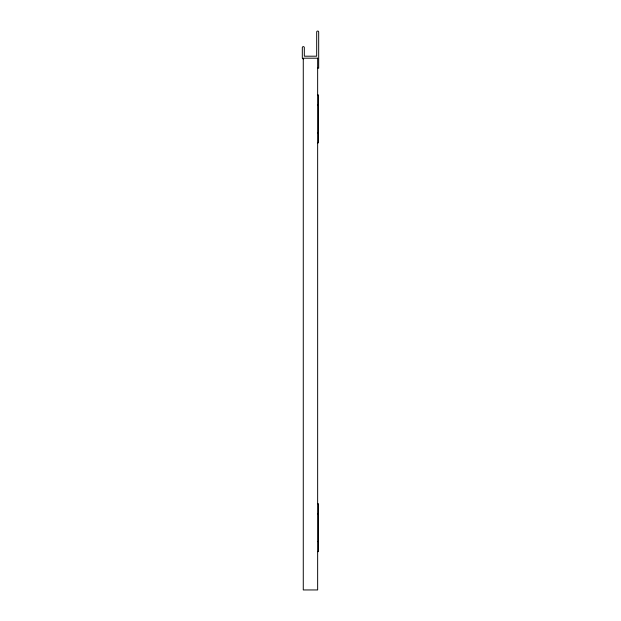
<?xml version="1.0" encoding="UTF-8"?>
<svg xmlns="http://www.w3.org/2000/svg" width="621" height="621" viewBox="0 0 621 621"><rect width="100%" height="100%" fill="white"/><g stroke="black" fill="none" stroke-linecap="round" stroke-linejoin="round"><path stroke-width="0.93" d="M303.273 58.995L302.318 58.195L302.318 47.615A1.001 1.001 0 0 1 303.312 46.622A1.001 1.001 0 0 1 304.313 47.615L304.313 56.201L316.687 56.201L316.687 32.051A1.001 1.001 0 0 1 317.688 31.05A1.001 1.001 0 0 1 318.682 32.051L318.682 68.178L317.649 68.178M317.649 94.928L318.441 94.928L318.441 142.83L317.649 142.83M317.649 104.98L318.441 104.98M317.649 132.778L318.441 132.778M317.649 503.716L318.441 503.716L318.441 551.627L317.649 551.627M317.649 513.777L318.441 513.777M317.649 541.566L318.441 541.566M317.649 58.195L303.273 58.195L303.273 589.95L317.649 589.95L317.649 58.195"/></g></svg>
